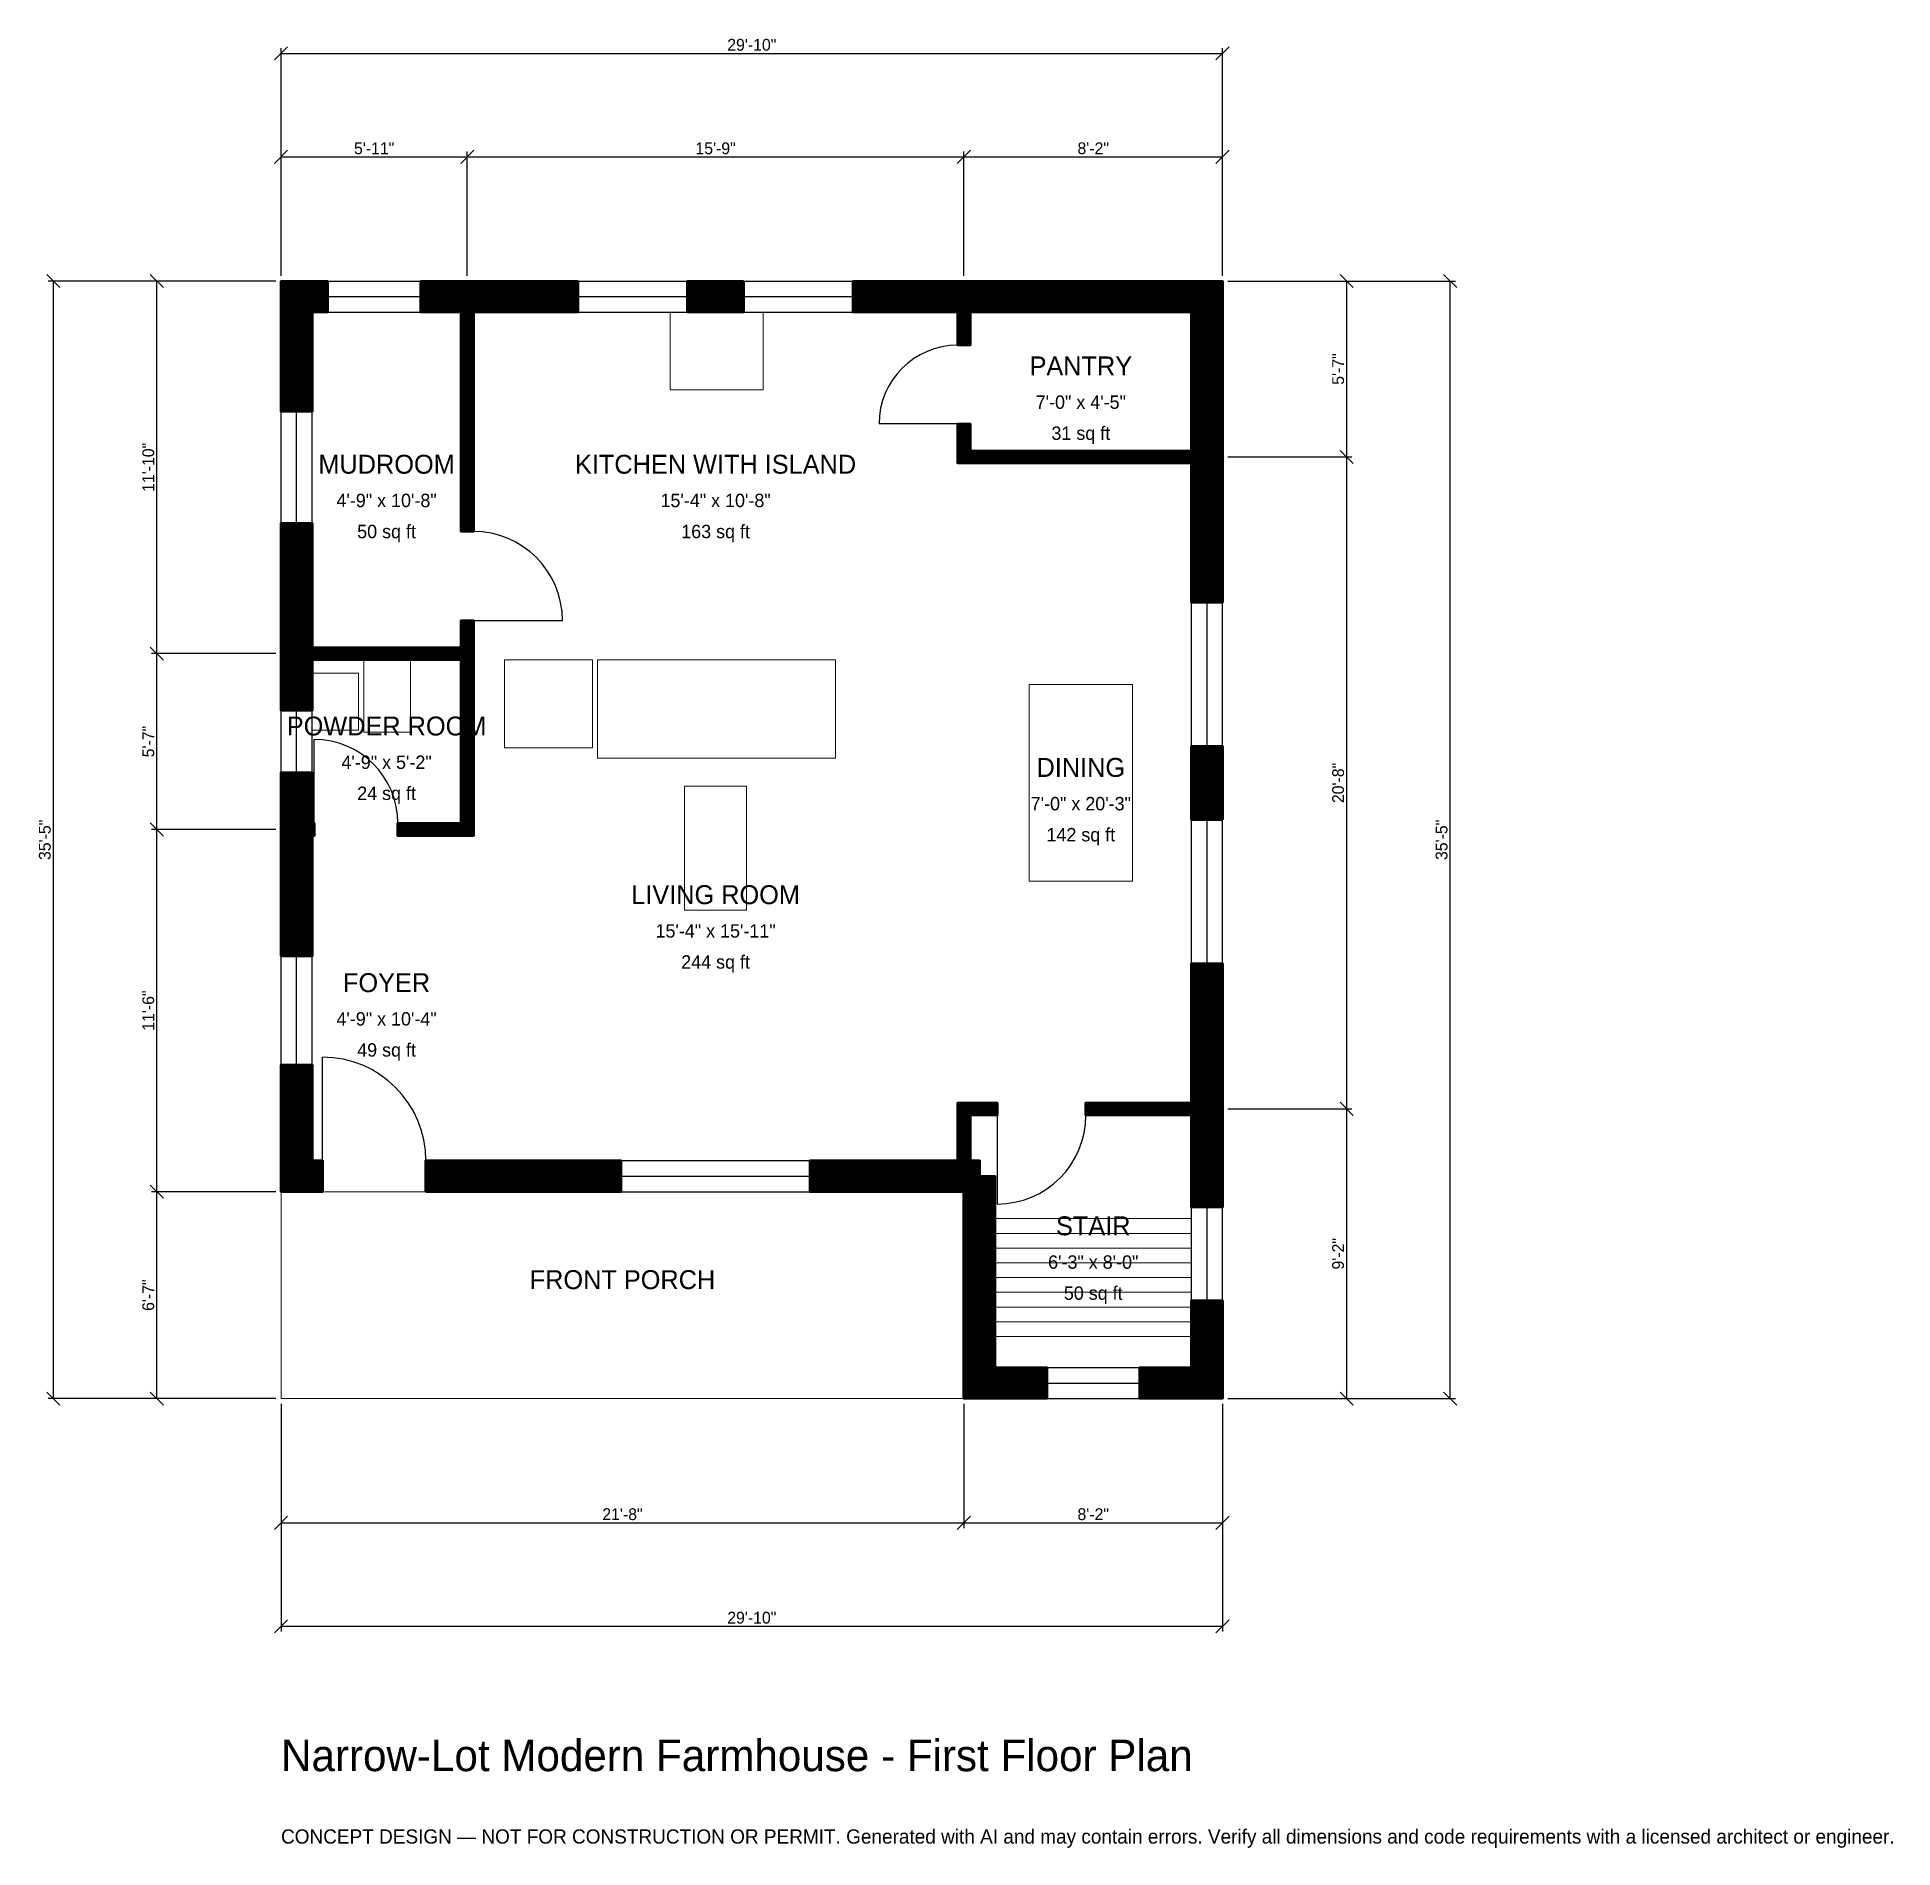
# Model space of a CAD drawing. Header units: inches. Extents: x -93 to 613, y -171 to 518.
import ezdxf
from ezdxf.enums import TextEntityAlignment as Align

# ---------------------------------------------------------------- set-up
doc = ezdxf.new("R2010")
doc.units = ezdxf.units.IN
doc.header["$MEASUREMENT"] = 0
doc.linetypes.add('DASHED', pattern=[0.6, 0.5, -0.1])
for name, color, linetype, lineweight in [('A-ANNO-DIMS', 1, 'Continuous', 13), ('A-ANNO-TEXT', 7, 'Continuous', 18), ('A-AREA-IDEN', 7, 'Continuous', 18), ('A-DOOR', 2, 'Continuous', 25), ('A-FLOR-FIXT', 9, 'Continuous', 13), ('A-FLOR-STRS', 3, 'Continuous', 18), ('A-FURN', 9, 'Continuous', 13), ('A-GLAZ', 4, 'Continuous', 25), ('A-SITE-PAVE', 8, 'Continuous', 13), ('A-WALL', 7, 'Continuous', 50), ('A-WALL-PATT', 8, 'Continuous', 13)]:
    doc.layers.add(name, color=color, linetype=linetype, lineweight=lineweight)
doc.dimstyles.new('PLAN', dxfattribs={"dimtxt": 4.5, "dimasz": 3, "dimexe": 2, "dimexo": 2, "dimgap": 1, "dimtad": 1, "dimdec": 0, "dimlunit": 4, "dimtsz": 2.5, "dimcen": 2.5, "dimclrd": 1, "dimclre": 1, "dimazin": 3, "dimtfac": 1, "dimtmove": 0, "dimatfit": 3})

msp = doc.modelspace()

# ---------------------------------------------------------------- hatches: boundary and pattern name
at = {"layer": 'A-WALL-PATT'}
h = msp.add_hatch(dxfattribs=at)
h.set_pattern_fill('ANSI31', color=8, scale=0.8)
h.paths.add_polyline_path([(55.1181, 78.7402), (55.1181, 90.5512), (64.9606, 90.5512), (76.7717, 90.5512), (129.3307, 90.5512), (129.3307, 78.7402), (76.7717, 78.7402), (64.9606, 78.7402), (55.1181, 78.7402)])
h.paths.add_polyline_path([(11.811, 78.7402), (11.811, 78.7401), (0, 78.7401), (0, 78.7402), (0, 78.7402), (0, 90.5512), (0, 90.5512), (0, 126.9685), (11.811, 126.9685), (11.811, 90.5512), (15.748, 90.5512), (15.748, 78.7402), (11.811, 78.7402)])
h.paths.add_polyline_path([(0, 210.6299), (0, 214.1732), (0, 214.1732), (0, 218.8976), (0, 218.8976), (0, 222.4409), (0, 238.189), (11.811, 238.189), (11.811, 222.4409), (11.811, 218.8976), (12.5984, 218.8976), (12.5984, 214.1732), (11.811, 214.1732), (11.811, 210.6299), (11.811, 168.3071), (0, 168.3071), (0, 210.6299)])
h.paths.add_polyline_path([(0, 277.5591), (0, 281.1024), (0, 281.1024), (0, 285.8268), (0, 285.8268), (0, 289.3701), (0, 333.0709), (11.811, 333.0709), (11.811, 289.3701), (11.811, 285.8268), (68.5039, 285.8268), (68.5039, 296.063), (73.2283, 296.063), (73.2283, 285.8268), (73.2283, 281.1024), (73.2283, 218.8976), (73.2283, 214.1732), (68.5039, 214.1732), (44.4882, 214.1732), (44.4882, 218.8976), (68.5039, 218.8976), (68.5039, 281.1024), (11.811, 281.1024), (11.811, 277.5591), (11.811, 261.811), (0, 261.811), (0, 277.5591)])
h.paths.add_polyline_path([(0, 413.3858), (0, 413.3858), (0, 425.1968), (0, 425.1968), (0, 425.1969), (0, 425.1969), (11.811, 425.1969), (11.811, 425.1968), (17.7165, 425.1968), (17.7165, 413.3858), (11.811, 413.3858), (11.811, 375.5906), (0, 375.5906), (0, 413.3858)])
h.paths.add_polyline_path([(64.9606, 425.1968), (68.5039, 425.1968), (68.5039, 425.1969), (73.2283, 425.1969), (73.2283, 425.1968), (76.7717, 425.1968), (112.9921, 425.1968), (112.9921, 413.3858), (76.7717, 413.3858), (73.2283, 413.3858), (73.2283, 329.9213), (68.5039, 329.9213), (68.5039, 413.3858), (64.9606, 413.3858), (53.1496, 413.3858), (53.1496, 425.1968), (64.9606, 425.1968)])
h.paths.add_polyline_path([(175.9843, 425.1968), (175.9843, 413.3858), (154.7244, 413.3858), (154.7244, 425.1968), (175.9843, 425.1968)])
h.paths.add_polyline_path([(257.4803, 425.1968), (257.4803, 425.1969), (262.2047, 425.1969), (262.2047, 425.1968), (265.748, 425.1968), (265.748, 425.1968), (346.4567, 425.1968), (346.4567, 425.1969), (358.2677, 425.1969), (358.2677, 425.1968), (358.2678, 425.1968), (358.2678, 413.3858), (358.2677, 413.3858), (358.2677, 364.1732), (358.2677, 360.6299), (358.2678, 360.6299), (358.2678, 355.9055), (358.2677, 355.9055), (358.2677, 352.3622), (358.2677, 302.9528), (346.4567, 302.9528), (346.4567, 352.3622), (346.4567, 355.9055), (262.2047, 355.9055), (257.4803, 355.9055), (257.4803, 360.6299), (257.4803, 370.8661), (262.2047, 370.8661), (262.2047, 360.6299), (346.4567, 360.6299), (346.4567, 364.1732), (346.4567, 413.3858), (262.2047, 413.3858), (262.2047, 400.7874), (257.4803, 400.7874), (257.4803, 413.3858), (253.937, 413.3858), (253.937, 413.3858), (217.7165, 413.3858), (217.7165, 425.1968), (257.4803, 425.1968)])
h.paths.add_polyline_path([(358.2677, 220.2756), (346.4567, 220.2756), (346.4567, 248.2283), (358.2677, 248.2283), (358.2677, 220.2756)])
h.paths.add_polyline_path([(358.2677, 116.1417), (358.2677, 112.5984), (358.2678, 112.5984), (358.2678, 107.874), (358.2677, 107.874), (358.2677, 104.3307), (358.2677, 72.8346), (346.4567, 72.8346), (346.4567, 104.3307), (346.4567, 107.874), (306.2992, 107.874), (306.2992, 112.5984), (346.4567, 112.5984), (346.4567, 116.1417), (346.4567, 165.5512), (358.2677, 165.5512), (358.2677, 116.1417)])
h.paths.add_polyline_path([(358.2677, 11.811), (358.2678, 11.811), (358.2678, 0), (358.2677, 0), (358.2677, 0), (346.4567, 0), (346.4567, 0), (326.7717, 0), (326.7717, 11.811), (346.4567, 11.811), (346.4567, 37.4016), (358.2677, 37.4016), (358.2677, 11.811)])
h.paths.add_polyline_path([(271.6535, 0), (271.6535, 0), (259.8425, 0), (259.8425, 0), (259.8425, 0), (259.8425, 11.811), (259.8425, 11.811), (259.8425, 76.378), (259.8425, 76.378), (259.8425, 78.7401), (257.4803, 78.7401), (257.4803, 78.7402), (201.378, 78.7402), (201.378, 90.5512), (257.4803, 90.5512), (257.4803, 107.874), (257.4803, 112.5984), (262.2047, 112.5984), (272.4409, 112.5984), (272.4409, 107.874), (262.2047, 107.874), (262.2047, 90.5512), (265.748, 90.5512), (265.748, 84.6457), (271.6535, 84.6457), (271.6535, 11.811), (291.3386, 11.811), (291.3386, 0), (271.6535, 0)])

# ---------------------------------------------------------------- linework, layer by layer
at = {"layer": 'A-DOOR'}
for p, q in [((257.4803, 370.8661), (227.5591, 370.8661)), ((73.2283, 296.063), (107.0866, 296.063)), ((12.5984, 218.8976), (12.5984, 250.7874)), ((15.748, 90.5512), (15.748, 129.9213)), ((272.4409, 107.874), (272.4409, 74.0157))]:
    msp.add_line(p, q, dxfattribs=at)
for centre, radius, start, end in [((257.4803, 370.8661), 29.9213, 90, 180), ((73.2283, 296.063), 33.8583, 0, 90), ((12.5984, 218.8976), 31.8898, 0, 90), ((15.748, 90.5512), 39.3701, 0, 90), ((272.4409, 107.874), 33.8583, 270, 360)]:
    msp.add_arc(centre, radius, start, end, dxfattribs=at)
at = {"layer": 'A-FLOR-FIXT'}
for points in [[(11.811, 254.3307), (29.5276, 254.3307), (29.5276, 275.9843), (11.811, 275.9843)], [(31.4961, 253.5433), (49.2126, 253.5433), (49.2126, 281.1024), (31.4961, 281.1024)]]:
    msp.add_lwpolyline(points, close=True, dxfattribs=at)
at = {"layer": 'A-FLOR-STRS'}
for p, q in [((271.6535, 68.5039), (346.4567, 68.5039)), ((271.6535, 62.8937), (346.4567, 62.8937)), ((271.6535, 57.2835), (346.4567, 57.2835)), ((271.6535, 51.6732), (346.4567, 51.6732)), ((271.6535, 46.063), (346.4567, 46.063)), ((271.6535, 40.4528), (346.4567, 40.4528)), ((271.6535, 34.8425), (346.4567, 34.8425)), ((271.6535, 29.2323), (346.4567, 29.2323)), ((271.6535, 23.622), (346.4567, 23.622))]:
    msp.add_line(p, q, dxfattribs=at)
at = {"layer": 'A-FURN'}
for points in [[(148.0315, 383.8583), (183.4646, 383.8583), (183.4646, 413.3858), (148.0315, 413.3858)], [(85.0394, 247.6378), (118.5039, 247.6378), (118.5039, 281.1024), (85.0394, 281.1024)], [(120.4724, 243.7008), (211.0236, 243.7008), (211.0236, 281.1024), (120.4724, 281.1024)], [(284.6457, 196.8504), (324.0157, 196.8504), (324.0157, 271.6535), (284.6457, 271.6535)], [(153.5433, 185.8268), (177.1654, 185.8268), (177.1654, 233.0709), (153.5433, 233.0709)]]:
    msp.add_lwpolyline(points, close=True, dxfattribs=at)
at = {"layer": 'A-GLAZ'}
for p, q in [((17.7165, 425.1968), (53.1496, 425.1968)), ((112.9921, 425.1968), (154.7244, 425.1968)), ((175.9843, 425.1968), (217.7165, 425.1968)), ((17.7165, 419.2913), (53.1496, 419.2913)), ((112.9921, 419.2913), (154.7244, 419.2913)), ((175.9843, 419.2913), (217.7165, 419.2913)), ((17.7165, 413.3858), (53.1496, 413.3858)), ((112.9921, 413.3858), (154.7244, 413.3858)), ((175.9843, 413.3858), (217.7165, 413.3858)), ((0, 333.0709), (0, 375.5906)), ((5.9055, 333.0709), (5.9055, 375.5906)), ((11.811, 333.0709), (11.811, 375.5906)), ((346.4567, 248.2283), (346.4567, 302.9528)), ((352.3622, 248.2283), (352.3622, 302.9528)), ((358.2677, 248.2283), (358.2677, 302.9528)), ((0, 238.189), (0, 261.811)), ((5.9055, 238.189), (5.9055, 261.811)), ((11.811, 238.189), (11.811, 261.811)), ((346.4567, 165.5512), (346.4567, 220.2756)), ((352.3622, 165.5512), (352.3622, 220.2756)), ((358.2677, 165.5512), (358.2677, 220.2756)), ((0, 126.9685), (0, 168.3071)), ((5.9055, 126.9685), (5.9055, 168.3071)), ((11.811, 126.9685), (11.811, 168.3071)), ((129.3307, 90.5512), (201.378, 90.5512)), ((129.3307, 84.6457), (201.378, 84.6457)), ((129.3307, 78.7402), (201.378, 78.7402)), ((346.4567, 37.4016), (346.4567, 72.8346)), ((352.3622, 37.4016), (352.3622, 72.8346)), ((358.2677, 37.4016), (358.2677, 72.8346)), ((291.3386, 11.811), (326.7717, 11.811)), ((291.3386, 5.9055), (326.7717, 5.9055)), ((291.3386, 0), (326.7717, 0))]:
    msp.add_line(p, q, dxfattribs=at)
at = {"layer": 'A-SITE-PAVE', "linetype": 'DASHED'}
msp.add_lwpolyline([(0, 0), (259.8425, 0), (259.8425, 78.7402), (0, 78.7402)], close=True, dxfattribs=at)
at = {"layer": 'A-WALL'}
for points in [[(0, 413.3858), (0, 413.3858), (0, 425.1968), (0, 425.1968), (0, 425.1969), (0, 425.1969), (11.811, 425.1969), (11.811, 425.1968), (17.7165, 425.1968), (17.7165, 413.3858), (11.811, 413.3858), (11.811, 375.5906), (0, 375.5906), (0, 413.3858)], [(64.9606, 425.1968), (68.5039, 425.1968), (68.5039, 425.1969), (73.2283, 425.1969), (73.2283, 425.1968), (76.7717, 425.1968), (112.9921, 425.1968), (112.9921, 413.3858), (76.7717, 413.3858), (73.2283, 413.3858), (73.2283, 329.9213), (68.5039, 329.9213), (68.5039, 413.3858), (64.9606, 413.3858), (53.1496, 413.3858), (53.1496, 425.1968), (64.9606, 425.1968)], [(175.9843, 425.1968), (175.9843, 413.3858), (154.7244, 413.3858), (154.7244, 425.1968), (175.9843, 425.1968)], [(257.4803, 425.1968), (257.4803, 425.1969), (262.2047, 425.1969), (262.2047, 425.1968), (265.748, 425.1968), (265.748, 425.1968), (346.4567, 425.1968), (346.4567, 425.1969), (358.2677, 425.1969), (358.2677, 425.1968), (358.2678, 425.1968), (358.2678, 413.3858), (358.2677, 413.3858), (358.2677, 364.1732), (358.2677, 360.6299), (358.2678, 360.6299), (358.2678, 355.9055), (358.2677, 355.9055), (358.2677, 352.3622), (358.2677, 302.9528), (346.4567, 302.9528), (346.4567, 352.3622), (346.4567, 355.9055), (262.2047, 355.9055), (257.4803, 355.9055), (257.4803, 360.6299), (257.4803, 370.8661), (262.2047, 370.8661), (262.2047, 360.6299), (346.4567, 360.6299), (346.4567, 364.1732), (346.4567, 413.3858), (262.2047, 413.3858), (262.2047, 400.7874), (257.4803, 400.7874), (257.4803, 413.3858), (253.937, 413.3858), (253.937, 413.3858), (217.7165, 413.3858), (217.7165, 425.1968), (257.4803, 425.1968)], [(0, 277.5591), (0, 281.1024), (0, 281.1024), (0, 285.8268), (0, 285.8268), (0, 289.3701), (0, 333.0709), (11.811, 333.0709), (11.811, 289.3701), (11.811, 285.8268), (68.5039, 285.8268), (68.5039, 296.063), (73.2283, 296.063), (73.2283, 285.8268), (73.2283, 281.1024), (73.2283, 218.8976), (73.2283, 214.1732), (68.5039, 214.1732), (44.4882, 214.1732), (44.4882, 218.8976), (68.5039, 218.8976), (68.5039, 281.1024), (11.811, 281.1024), (11.811, 277.5591), (11.811, 261.811), (0, 261.811), (0, 277.5591)], [(358.2677, 220.2756), (346.4567, 220.2756), (346.4567, 248.2283), (358.2677, 248.2283), (358.2677, 220.2756)], [(0, 210.6299), (0, 214.1732), (0, 214.1732), (0, 218.8976), (0, 218.8976), (0, 222.4409), (0, 238.189), (11.811, 238.189), (11.811, 222.4409), (11.811, 218.8976), (12.5984, 218.8976), (12.5984, 214.1732), (11.811, 214.1732), (11.811, 210.6299), (11.811, 168.3071), (0, 168.3071), (0, 210.6299)], [(358.2677, 116.1417), (358.2677, 112.5984), (358.2678, 112.5984), (358.2678, 107.874), (358.2677, 107.874), (358.2677, 104.3307), (358.2677, 72.8346), (346.4567, 72.8346), (346.4567, 104.3307), (346.4567, 107.874), (306.2992, 107.874), (306.2992, 112.5984), (346.4567, 112.5984), (346.4567, 116.1417), (346.4567, 165.5512), (358.2677, 165.5512), (358.2677, 116.1417)], [(11.811, 78.7402), (11.811, 78.7401), (0, 78.7401), (0, 78.7402), (0, 78.7402), (0, 90.5512), (0, 90.5512), (0, 126.9685), (11.811, 126.9685), (11.811, 90.5512), (15.748, 90.5512), (15.748, 78.7402), (11.811, 78.7402)], [(271.6535, 0), (271.6535, 0), (259.8425, 0), (259.8425, 0), (259.8425, 0), (259.8425, 11.811), (259.8425, 11.811), (259.8425, 76.378), (259.8425, 76.378), (259.8425, 78.7401), (257.4803, 78.7401), (257.4803, 78.7402), (201.378, 78.7402), (201.378, 90.5512), (257.4803, 90.5512), (257.4803, 107.874), (257.4803, 112.5984), (262.2047, 112.5984), (272.4409, 112.5984), (272.4409, 107.874), (262.2047, 107.874), (262.2047, 90.5512), (265.748, 90.5512), (265.748, 84.6457), (271.6535, 84.6457), (271.6535, 11.811), (291.3386, 11.811), (291.3386, 0), (271.6535, 0)], [(55.1181, 78.7402), (55.1181, 90.5512), (64.9606, 90.5512), (76.7717, 90.5512), (129.3307, 90.5512), (129.3307, 78.7402), (76.7717, 78.7402), (64.9606, 78.7402), (55.1181, 78.7402)], [(358.2677, 11.811), (358.2678, 11.811), (358.2678, 0), (358.2677, 0), (358.2677, 0), (346.4567, 0), (346.4567, 0), (326.7717, 0), (326.7717, 11.811), (346.4567, 11.811), (346.4567, 37.4016), (358.2677, 37.4016), (358.2677, 11.811)]]:
    msp.add_lwpolyline(points, close=True, dxfattribs=at)

# ---------------------------------------------------------------- texts
at = {"layer": 'A-ANNO-TEXT'}
for s, height, p in [('Narrow-Lot Modern Farmhouse - First Floor Plan', 12, (0, -141.7323)), ('CONCEPT DESIGN — NOT FOR CONSTRUCTION OR PERMIT. Generated with AI and may contain errors. Verify all dimensions and code requirements with a licensed architect or engineer.', 5.4, (0, -169.2913))]:
    msp.add_text(s, height=height, dxfattribs=at).set_placement(p)
at = {"layer": 'A-AREA-IDEN'}
for s, height, p in [('PANTRY', 7.2, (304.3307, 392.9134)), ('7\'-0" x 4\'-5"', 5.1, (304.3307, 379.1339)), ('31 sq ft', 5.1, (304.3307, 367.3228)), ('MUDROOM', 7.2, (40.1575, 355.5118)), ('KITCHEN WITH ISLAND', 7.2, (165.3543, 355.5118)), ('4\'-9" x 10\'-8"', 5.1, (40.1575, 341.7323)), ('15\'-4" x 10\'-8"', 5.1, (165.3543, 341.7323)), ('50 sq ft', 5.1, (40.1575, 329.9213)), ('163 sq ft', 5.1, (165.3543, 329.9213)), ('POWDER ROOM', 7.2, (40.1575, 255.9055)), ('4\'-9" x 5\'-2"', 5.1, (40.1575, 242.126)), ('DINING', 7.2, (304.3307, 240.1575)), ('24 sq ft', 5.1, (40.1575, 230.315)), ('7\'-0" x 20\'-3"', 5.1, (304.3307, 226.378)), ('142 sq ft', 5.1, (304.3307, 214.5669)), ('LIVING ROOM', 7.2, (165.3543, 191.7323)), ('15\'-4" x 15\'-11"', 5.1, (165.3543, 177.9528)), ('244 sq ft', 5.1, (165.3543, 166.1417)), ('FOYER', 7.2, (40.1575, 158.2677)), ('4\'-9" x 10\'-4"', 5.1, (40.1575, 144.4882)), ('49 sq ft', 5.1, (40.1575, 132.6772)), ('STAIR', 7.2, (309.0551, 65.748)), ('6\'-3" x 8\'-0"', 5.1, (309.0551, 51.9685)), ('FRONT PORCH', 7.2, (129.9213, 45.2756)), ('50 sq ft', 5.1, (309.0551, 40.1575))]:
    msp.add_text(s, height=height, dxfattribs=at).set_placement(p, align=Align.MIDDLE_CENTER)

# ---------------------------------------------------------------- dimensions: what is measured, and where the dimension line sits
at = {"layer": 'A-ANNO-DIMS'}
for base, p1, p2, text in [((0, 511.811), (0, 425.1968), (358.2677, 425.1968), '29\'-10"'), ((0, 472.4409), (0, 425.1968), (70.8661, 425.1968), '5\'-11"'), ((70.8661, 472.4409), (70.8661, 425.1968), (259.8425, 425.1968), '15\'-9"'), ((259.8425, 472.4409), (259.8425, 425.1968), (358.2677, 425.1968), '8\'-2"'), ((0, -47.2441), (0, 0), (259.8425, 0), '21\'-8"'), ((0, -86.6142), (0, 0), (358.2677, 0), '29\'-10"'), ((259.8425, -47.2441), (259.8425, 0), (358.2677, 0), '8\'-2"')]:
    msp.add_linear_dim(base=base, p1=p1, p2=p2, text=text, dimstyle='PLAN', dxfattribs=at).render()
for base, p1, p2, text in [((-86.6142, 0), (0, 0), (0, 425.1968), '35\'-5"'), ((-47.2441, 283.4646), (0, 283.4646), (0, 425.1968), '11\'-10"'), ((405.5118, 358.2677), (358.2677, 358.2677), (358.2677, 425.1968), '5\'-7"'), ((444.8819, 0), (358.2677, 0), (358.2677, 425.1968), '35\'-5"'), ((405.5118, 110.2362), (358.2677, 110.2362), (358.2677, 358.2677), '20\'-8"'), ((-47.2441, 216.5354), (0, 216.5354), (0, 283.4646), '5\'-7"'), ((-47.2441, 78.7402), (0, 78.7402), (0, 216.5354), '11\'-6"'), ((405.5118, 0), (358.2677, 0), (358.2677, 110.2362), '9\'-2"'), ((-47.2441, 0), (0, 0), (0, 78.7402), '6\'-7"')]:
    msp.add_linear_dim(base=base, p1=p1, p2=p2, angle=90, text=text, dimstyle='PLAN', dxfattribs=at).render()

doc.saveas('drawing.dxf')
